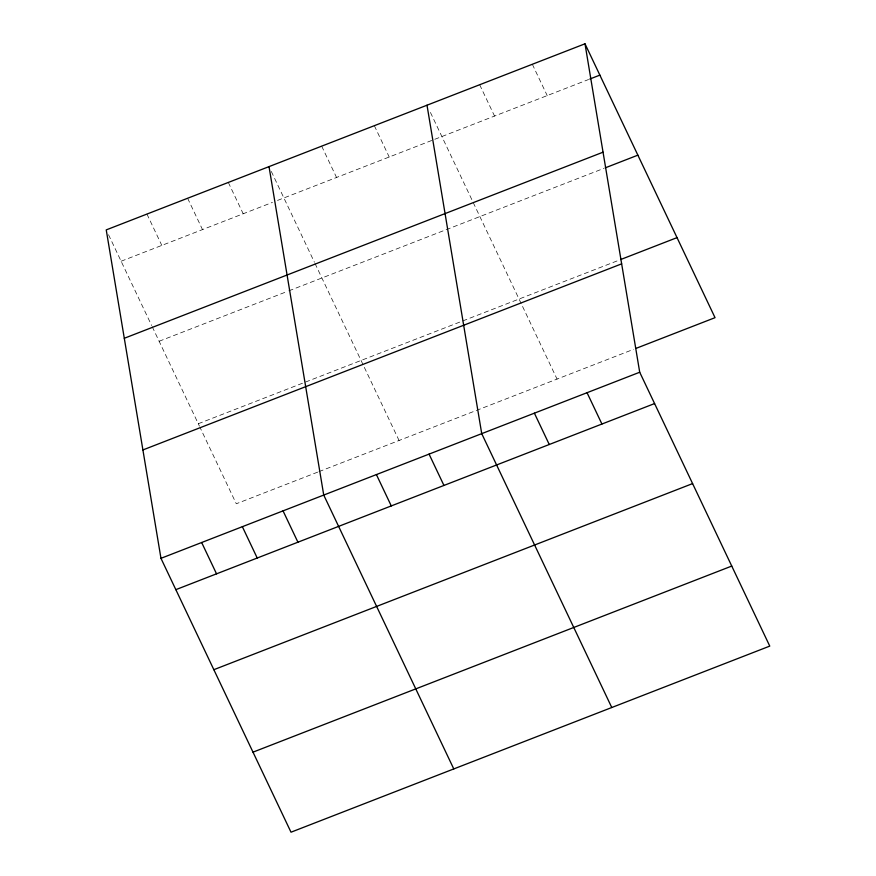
<?xml version="1.0" encoding="UTF-8"?>
<svg xmlns="http://www.w3.org/2000/svg" width="876" height="876" viewBox="0 0 876 876"><rect width="100%" height="100%" fill="white"/><g stroke="black" fill="none" stroke-linecap="round" stroke-linejoin="round"><path stroke-width="0.66" stroke-dasharray="4.38 3.29" d="M121.118 261.223L272.447 202.4M277.528 200.418L588.584 79.508M159.125 341.257L287.558 291.336M288.828 290.843L604.013 168.323M198.283 423.732L619.354 260.052M317.67 472.131L236.29 503.766L200.002 427.368M318.941 471.638L633.534 349.349M532.334 64.266L547.204 95.593M479.665 84.742L494.546 116.07M430.434 112.446L557.048 379.078M374.337 125.684L389.218 157.012M321.678 146.15L336.548 177.478M271.308 171.444L314.407 262.22M314.988 263.435L399.062 440.497M228.318 182.438L243.2 213.766M187.628 198.261L202.498 229.589M146.938 214.072L161.808 245.4M108.525 234.713L151.636 325.5M152.216 326.704L199.432 426.152"/><path stroke-width="1.31" d="M584.993 43.8L106.237 229.895L160.965 558.33L291.007 832.2L769.763 646.105L639.71 372.234L584.993 43.8L715.035 317.67L636.042 348.374M589.833 79.026L599.863 75.128M124.304 338.278L603.049 152.183M605.272 167.842L637.87 155.161M620.602 259.559L677.028 237.626M142.908 449.946L621.653 263.851M160.965 558.33L639.71 372.234M175.835 589.658L654.591 403.562M213.843 669.691L692.598 483.596M253 752.155L731.756 566.06M587.051 392.7L601.922 424.028M534.393 413.176L549.263 444.504M611.766 707.512L481.723 433.642L427.006 105.208M429.065 454.118L443.935 485.435M376.406 474.584L391.276 505.912M453.779 768.931L323.737 495.06L269.02 166.626M283.047 510.872L297.917 542.2M242.356 526.695L257.226 558.023M201.655 542.507L216.536 573.835"/></g></svg>
